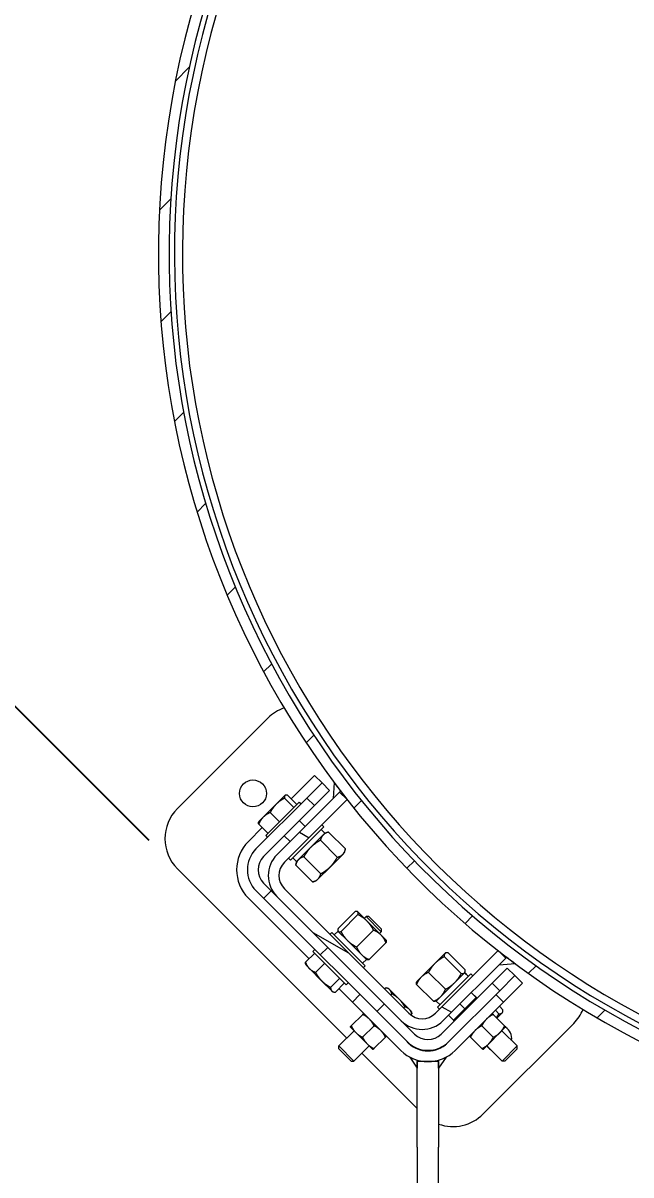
# Model space of a CAD drawing. Header units: inches. Extents: x 19 to 503, y 7 to 322.
# Drawn here: x 226.14 to 240.37, y 204.08 to 231.07 of the extents above; entities that cross this region are included whole.
import ezdxf

# ---------------------------------------------------------------- set-up
doc = ezdxf.new("R2010")
doc.units = ezdxf.units.IN
doc.header["$LTSCALE"] = 15
doc.header["$MEASUREMENT"] = 0
for name, color, linetype, lineweight in [('Dimension (ANSI)', 7, 'Continuous', 25), ('Hatch', 7, 'Continuous', 18), ('Visible', 7, 'Continuous', 18)]:
    doc.layers.add(name, color=color, linetype=linetype, lineweight=lineweight)
doc.styles.add('MEMCOR Medium', font='arial.ttf')
doc.dimstyles.new('Default (ANSI)', dxfattribs={"dimscale": 15, "dimtxt": 0.15, "dimasz": 0.098425, "dimexe": 0.125, "dimexo": 0.0625, "dimgap": 0.031496, "dimtad": 0, "dimtih": 1, "dimtoh": 1, "dimdec": 4, "dimrnd": 1e-08, "dimzin": 3, "dimdsep": 46, "dimlunit": 5, "dimtxsty": 'MEMCOR Medium', "dimcen": 0.09, "dimdle": 0.393701, "dimclrd": 256, "dimclre": 256, "dimclrt": 256, "dimadec": 0, "dimazin": 1, "dimtfac": 0.8, "dimtofl": 0, "dimtmove": 0, "dimatfit": 3, "dimfxl": 1, "dimfrac": 1, "dimtolj": 1, "dimtzin": 4, "dimlwd": -1, "dimlwe": -1, "dimarcsym": 0})

# ---------------------------------------------------------------- blocks, each defined once
blk = doc.blocks.new('*D29')
at = {"layer": 'Defpoints', "color": 0, "transparency": 16777216}
for p in [(237.904, 272.562), (264.63, 245.837), (229.758, 211.253)]:
    blk.add_point(p, dxfattribs=at)
at = {"layer": 'Dimension (ANSI)', "transparency": 16777216}
for p, q in [((263.967, 246.5), (236.578, 273.888)), ((236.86, 271.518), (224.769, 259.427)), ((204.221, 238.878), (216.312, 250.97)), ((229.095, 211.916), (201.851, 239.16))]:
    blk.add_line(p, q, dxfattribs=at)
for points in [[(236.686, 271.692), (237.034, 271.344), (237.904, 272.562)], [(204.047, 239.052), (204.395, 238.704), (203.177, 237.835)]]:
    blk.add_solid(points, dxfattribs=at)
at = {"layer": 'Dimension (ANSI)', "transparency": 16777216, "char_height": 2.25, "attachment_point": 5, "style": 'MEMCOR Medium'}
for s, insert in [('\\A1; 49{\\H0.8x;\\S1#8;} in', (220.541, 257.513)), ('\\A1;[1247.4 mm]', (220.541, 253.284))]:
    blk.add_mtext(s, dxfattribs=dict(at, insert=insert))

msp = doc.modelspace()

# ---------------------------------------------------------------- hatches: boundary and pattern name
at = {"layer": 'Hatch'}
h = msp.add_hatch(dxfattribs=at)
h.set_pattern_fill('ANSI31', color=256, scale=15, style=0)
edge = h.paths.add_edge_path()
edge.add_spline(control_points=[(270.755229, 225.672201), (270.723596, 225.640474), (270.691854, 225.608856), (270.628225, 225.545913), (270.596338, 225.514587), (270.564343, 225.483372)], knot_values=[-0.682004161, -0.682004161, -0.682004161, -0.682004161, -0.340609426, -0.340609426, 0, 0, 0, 0], degree=3, periodic=0)
edge.add_ellipse((250.064767, 225.674007), major_axis=(-0.190635, -20.499576), ratio=1, start_angle=19.7561717, end_angle=90, ccw=False)
edge.add_line((256.814581, 206.316606), (256.814581, 206.109007))
edge.add_line((256.814581, 206.109007), (256.814581, 206.052037))
edge.add_ellipse((250.064767, 225.674007), major_axis=(19.62197, 6.749814), ratio=1, start_angle=270, end_angle=270.7139225)
edge.add_ellipse((250.064767, 225.674007), major_axis=(19.536344, 6.993779), ratio=1, start_angle=270, end_angle=286.9972846)
edge.add_ellipse((250.064767, 225.674007), major_axis=(16.638503, 12.39927), ratio=1, start_angle=270, end_angle=270.6902994)
edge.add_ellipse((250.064767, 225.674007), major_axis=(16.487913, 12.598826), ratio=1, start_angle=270, end_angle=285.2313046)
edge.add_ellipse((250.064767, 225.674007), major_axis=(12.598826, 16.487913), ratio=1, start_angle=270, end_angle=270.6902994)
edge.add_ellipse((250.064767, 225.674007), major_axis=(16.638503, -12.39927), ratio=1, start_angle=0, end_angle=36.6890483)
edge.add_line((270.815229, 225.672196), (270.755229, 225.672201))
edge = h.paths.add_edge_path()
edge.add_spline(control_points=[(270.564343, 225.864642), (270.596338, 225.833427), (270.628225, 225.802101), (270.691854, 225.739158), (270.723596, 225.70754), (270.755229, 225.675812)], knot_values=[-0.682004196, -0.682004196, -0.682004196, -0.682004196, -0.341394752, -0.341394752, 0, 0, 0, 0], degree=3, periodic=0)
edge.add_line((270.755229, 225.675812), (270.815229, 225.675818))
edge.add_ellipse((250.064767, 225.674007), major_axis=(-0.001811, 20.750462), ratio=1, start_angle=270, end_angle=306.6890483)
edge.add_ellipse((250.064767, 225.674007), major_axis=(-12.39927, 16.638503), ratio=1, start_angle=270, end_angle=270.6902994)
edge.add_ellipse((250.064767, 225.674007), major_axis=(-12.598826, 16.487913), ratio=1, start_angle=270, end_angle=285.2313046)
edge.add_ellipse((250.064767, 225.674007), major_axis=(-16.487913, 12.598826), ratio=1, start_angle=270, end_angle=270.6902994)
edge.add_ellipse((250.064767, 225.674007), major_axis=(-16.638503, 12.39927), ratio=1, start_angle=270, end_angle=343.3880966)
edge.add_ellipse((250.064767, 225.674007), major_axis=(-16.638503, -12.39927), ratio=1, start_angle=270, end_angle=270.6902994)
edge.add_ellipse((250.064767, 225.674007), major_axis=(-16.487913, -12.598826), ratio=1, start_angle=270, end_angle=285.2313046)
edge.add_ellipse((250.064767, 225.674007), major_axis=(-12.598826, -16.487913), ratio=1, start_angle=270, end_angle=270.6902994)
edge.add_ellipse((250.064767, 225.674007), major_axis=(-12.39927, -16.638503), ratio=1, start_angle=270, end_angle=343.3880966)
edge.add_ellipse((250.064767, 225.674007), major_axis=(12.39927, -16.638503), ratio=1, start_angle=270, end_angle=270.6902994)
edge.add_ellipse((250.064767, 225.674007), major_axis=(12.598826, -16.487913), ratio=1, start_angle=270, end_angle=285.2313046)
edge.add_ellipse((250.064767, 225.674007), major_axis=(16.487913, -12.598826), ratio=1, start_angle=270, end_angle=270.6902994)
edge.add_ellipse((250.064767, 225.674007), major_axis=(16.638503, -12.39927), ratio=1, start_angle=270, end_angle=286.9972846)
edge.add_ellipse((250.064767, 225.674007), major_axis=(19.536344, -6.993779), ratio=1, start_angle=270, end_angle=270.7139225)
edge.add_line((243.314954, 206.052037), (243.314954, 206.109007))
edge.add_line((243.314954, 206.109007), (243.314954, 206.316606))
edge.add_ellipse((250.064767, 225.674007), major_axis=(-6.749814, -19.357401), ratio=1, start_angle=109.7561717, end_angle=360, ccw=False)
h = msp.add_hatch(dxfattribs=at)
h.set_pattern_fill('ANSI31', color=256, scale=15, angle=-15, style=0)
edge = h.paths.add_edge_path()
edge.add_line((233.426264, 213.274737), (233.400078, 212.898405))
edge.add_line((233.400078, 212.898405), (233.553868, 213.052195))
edge.add_line((233.553868, 213.052195), (233.576855, 213.075181))
edge.add_ellipse((250.064767, 225.674007), major_axis=(-12.598826, 16.487913), ratio=1, start_angle=89.3097006, end_angle=90, ccw=False)
edge = h.paths.add_edge_path()
edge.add_line((237.465942, 209.186094), (237.442955, 209.163107))
edge.add_line((237.442955, 209.163107), (237.289165, 209.009317))
edge.add_line((237.289165, 209.009317), (237.665498, 209.035504))
edge.add_ellipse((250.064767, 225.674007), major_axis=(-16.638503, 12.39927), ratio=1, start_angle=89.3097006, end_angle=90, ccw=False)
edge = h.paths.add_edge_path()
edge.add_ellipse((250.064767, 225.674007), major_axis=(12.39927, 16.638503), ratio=1, start_angle=89.3097006, end_angle=90)
edge.add_line((233.426264, 238.073276), (233.400078, 238.449609))
edge.add_line((233.400078, 238.449609), (233.553868, 238.295819))
edge.add_line((233.553868, 238.295819), (233.576855, 238.272832))
edge = h.paths.add_edge_path()
edge.add_line((237.289165, 242.338696), (237.442955, 242.184906))
edge.add_line((237.442955, 242.184906), (237.465942, 242.16192))
edge.add_ellipse((250.064767, 225.674007), major_axis=(16.487913, 12.598826), ratio=1, start_angle=89.3097006, end_angle=90, ccw=False)
edge.add_line((237.665498, 242.31251), (237.289165, 242.338696))
edge = h.paths.add_edge_path()
edge.add_ellipse((250.064767, 225.674007), major_axis=(16.638503, -12.39927), ratio=1, start_angle=89.3097006, end_angle=90)
edge.add_line((262.464037, 242.31251), (262.84037, 242.338696))
edge.add_line((262.84037, 242.338696), (262.68658, 242.184906))
edge.add_line((262.68658, 242.184906), (262.663593, 242.16192))
edge = h.paths.add_edge_path()
edge.add_line((262.84037, 209.009317), (262.68658, 209.163107))
edge.add_line((262.68658, 209.163107), (262.663593, 209.186094))
edge.add_ellipse((250.064767, 225.674007), major_axis=(-16.487913, -12.598826), ratio=1, start_angle=89.3097006, end_angle=90, ccw=False)
edge.add_line((262.464037, 209.035504), (262.84037, 209.009317))
edge = h.paths.add_edge_path()
edge.add_line((266.703271, 238.073276), (266.729457, 238.449609))
edge.add_line((266.729457, 238.449609), (266.575667, 238.295819))
edge.add_line((266.575667, 238.295819), (266.55268, 238.272832))
edge.add_ellipse((250.064767, 225.674007), major_axis=(12.598826, -16.487913), ratio=1, start_angle=89.3097006, end_angle=90, ccw=False)
edge = h.paths.add_edge_path()
edge.add_line((266.55268, 213.075181), (266.575667, 213.052195))
edge.add_line((266.575667, 213.052195), (266.729457, 212.898405))
edge.add_line((266.729457, 212.898405), (266.703271, 213.274737))
edge.add_ellipse((250.064767, 225.674007), major_axis=(-12.39927, -16.638503), ratio=1, start_angle=89.3097006, end_angle=90, ccw=False)
edge = h.paths.add_edge_path()
edge.add_line((243.314954, 205.793952), (243.314954, 206.052037))
edge.add_ellipse((250.064767, 225.674007), major_axis=(-19.62197, 6.749814), ratio=1, start_angle=89.2860775, end_angle=90, ccw=False)
edge.add_spline(control_points=[(243.070989, 206.137663), (243.101257, 206.094726), (243.13196, 206.051509), (243.172532, 205.994506), (243.189772, 205.970299), (243.233724, 205.908587), (243.274478, 205.851368), (243.314954, 205.793952)], knot_values=[-0.702233444, -0.702233444, -0.702233444, -0.702233444, -0.577315508, -0.577315508, -0.535295903, -0.535295903, 0, 0, 0, 0], degree=3, periodic=0)
edge = h.paths.add_edge_path()
edge.add_line((256.814581, 206.052037), (256.814581, 205.793952))
edge.add_spline(control_points=[(256.814581, 205.793952), (256.875491, 205.879856), (256.936593, 205.965825), (257.017913, 206.080378), (257.03824, 206.109023), (257.058546, 206.137663)], knot_values=[-1.070571832, -1.070571832, -1.070571832, -1.070571832, -0.267524652, -0.267524652, 0, 0, 0, 0], degree=3, periodic=0)
edge.add_ellipse((250.064767, 225.674007), major_axis=(-19.536344, -6.993779), ratio=1, start_angle=89.2860775, end_angle=90, ccw=False)
h = msp.add_hatch(dxfattribs=at)
h.set_pattern_fill('ANSI31', color=256, scale=15, style=0)
edge = h.paths.add_edge_path()
edge.add_line((231.773537, 211.542977), (232.966218, 212.735659))
edge.add_line((232.966218, 212.735659), (232.789442, 212.912435))
edge.add_line((232.789442, 212.912435), (231.59676, 211.719754))
edge.add_ellipse((232.084664, 211.23185), major_axis=(-0.487904, -0.487904), ratio=1, start_angle=270, end_angle=360)
edge.add_line((231.59676, 210.743947), (235.134707, 207.206))
edge.add_ellipse((235.622611, 207.693903), major_axis=(0.487904, -0.487904), ratio=1, start_angle=270, end_angle=360)
edge.add_line((236.110515, 207.206), (237.303196, 208.398681))
edge.add_line((237.303196, 208.398681), (237.126419, 208.575458))
edge.add_line((237.126419, 208.575458), (235.933738, 207.382776))
edge.add_ellipse((235.622611, 207.693903), major_axis=(-0.311127, -0.311127), ratio=1, start_angle=0, end_angle=90, ccw=False)
edge.add_line((235.311484, 207.382776), (234.99915, 207.69511))
edge.add_line((234.99915, 207.69511), (232.08587, 210.60839))
edge.add_line((232.08587, 210.60839), (231.773537, 210.920723))
edge.add_ellipse((232.084664, 211.23185), major_axis=(-0.311127, 0.311127), ratio=1, start_angle=0, end_angle=90, ccw=False)
h = msp.add_hatch(dxfattribs=at)
h.set_pattern_fill('ANSI31', color=256, scale=15, angle=105.0002, style=0)
edge = h.paths.add_edge_path()
edge.add_line((233.730645, 212.875418), (233.553868, 213.052195))
edge.add_line((233.553868, 213.052195), (233.400078, 212.898405))
edge.add_line((233.400078, 212.898405), (232.08587, 211.584197))
edge.add_ellipse((232.573774, 211.096293), major_axis=(-0.487904, -0.487904), ratio=1, start_angle=270, end_angle=360)
edge.add_line((232.08587, 210.60839), (234.99915, 207.69511))
edge.add_ellipse((235.487054, 208.183014), major_axis=(0.487904, -0.487904), ratio=1, start_angle=270, end_angle=360)
edge.add_line((235.974958, 207.69511), (237.289165, 209.009317))
edge.add_line((237.289165, 209.009317), (237.442955, 209.163107))
edge.add_line((237.442955, 209.163107), (237.266179, 209.339884))
edge.add_line((237.266179, 209.339884), (235.798181, 207.871887))
edge.add_ellipse((235.487054, 208.183014), major_axis=(-0.311127, -0.311127), ratio=1, start_angle=0, end_angle=90, ccw=False)
edge.add_line((235.175927, 207.871887), (232.262647, 210.785166))
edge.add_ellipse((232.573774, 211.096293), major_axis=(-0.311127, 0.311127), ratio=1, start_angle=0, end_angle=90, ccw=False)
edge.add_line((232.262647, 211.40742), (233.730645, 212.875418))

# ---------------------------------------------------------------- linework, layer by layer
at = {"layer": 'Visible'}
for p, q in [((229.758283, 212.667277), (231.879603, 214.788597)), ((232.966218, 213.442766), (232.420659, 212.897206)), ((233.142995, 213.265989), (232.789442, 212.912435)), ((232.966218, 213.442766), (233.142995, 213.265989)), ((233.319772, 213.089212), (233.142995, 213.265989)), ((233.426264, 213.274737), (233.400078, 212.898405)), ((232.789442, 212.912435), (231.59676, 211.719754)), ((232.274883, 212.973097), (232.070778, 212.768992)), ((233.553868, 213.052195), (232.08587, 211.584197)), ((232.483008, 212.695086), (232.267571, 212.910523)), ((232.280861, 212.979075), (232.274883, 212.973097)), ((232.280861, 212.979075), (232.290476, 212.981651)), ((232.552893, 212.764971), (232.337456, 212.980408)), ((232.966218, 212.735659), (232.789442, 212.912435)), ((233.319772, 213.089212), (232.966218, 212.735659)), ((233.400078, 212.898405), (233.576855, 213.075181)), ((233.730645, 212.875418), (233.553868, 213.052195)), ((232.070778, 212.768992), (231.767397, 212.465611)), ((231.773537, 211.542977), (232.966218, 212.735659)), ((232.604313, 212.816391), (231.824826, 212.036904)), ((232.262647, 211.40742), (233.730645, 212.875418)), ((232.604313, 212.816391), (232.648856, 212.771849)), ((231.767397, 212.465611), (231.662142, 212.360356)), ((232.144684, 212.356763), (231.929247, 212.5722)), ((232.612665, 212.382105), (232.748222, 212.246549)), ((231.744011, 212.220558), (231.419984, 211.896531)), ((231.662142, 212.360356), (231.659566, 212.350741)), ((231.876246, 212.088324), (231.660809, 212.303761)), ((232.403272, 211.458961), (233.182759, 212.238448)), ((233.122845, 212.178534), (233.211233, 212.090146)), ((233.182759, 212.238448), (233.138217, 212.282991)), ((233.21547, 212.094382), (233.296988, 212.116225)), ((233.296988, 212.116225), (233.69387, 211.719343)), ((231.824826, 212.036904), (231.869368, 211.992362)), ((232.259112, 212.028552), (232.394668, 211.892995)), ((233.170714, 212.049626), (232.881404, 211.760316)), ((233.104115, 211.923352), (233.500997, 211.52647)), ((233.21547, 212.094382), (233.170714, 212.049626)), ((232.881404, 211.760316), (232.592094, 211.471006)), ((233.337961, 211.303759), (233.627271, 211.593069)), ((233.627271, 211.593069), (233.672027, 211.637825)), ((233.672027, 211.637825), (233.69387, 211.719343)), ((232.403272, 211.458961), (232.358729, 211.503503)), ((232.45972, 211.515409), (232.548108, 211.427021)), ((232.547338, 211.42625), (232.525495, 211.344732)), ((232.525495, 211.344732), (232.922377, 210.94785)), ((232.592094, 211.471006), (232.547338, 211.42625)), ((232.718368, 211.537605), (233.11525, 211.140723)), ((233.048651, 211.014449), (233.337961, 211.303759)), ((233.720494, 207.290852), (229.758283, 211.253064)), ((235.311484, 207.382776), (231.773537, 210.920723)), ((235.175927, 207.871887), (232.262647, 210.785166)), ((233.003895, 210.969693), (232.922377, 210.94785)), ((233.003895, 210.969693), (233.048651, 211.014449)), ((231.419984, 210.56717), (232.838883, 209.14827)), ((231.59676, 210.743947), (235.134707, 207.206)), ((232.08587, 210.60839), (234.99915, 207.69511)), ((233.518883, 209.854467), (233.915765, 210.251349)), ((233.974709, 210.25208), (233.966076, 210.254394)), ((233.980093, 210.246695), (233.974709, 210.25208)), ((234.19617, 210.030619), (233.980093, 210.246695)), ((233.587865, 209.785485), (233.984747, 210.182367)), ((234.131998, 210.094791), (234.172687, 210.13548)), ((234.237461, 210.135482), (234.172687, 210.13548)), ((234.52624, 209.781926), (234.172687, 210.13548)), ((234.524852, 209.701937), (234.19617, 210.030619)), ((234.237461, 210.135482), (234.526243, 209.8467)), ((233.329543, 209.71827), (233.374085, 209.762813)), ((233.374085, 209.762813), (234.153573, 208.983325)), ((233.430534, 209.706364), (233.518922, 209.794753)), ((233.518151, 209.795523), (233.515838, 209.804156)), ((233.518151, 209.795523), (233.523536, 209.790138)), ((233.523536, 209.790138), (233.739613, 209.574062)), ((233.951037, 209.422313), (234.347919, 209.819195)), ((234.485551, 209.741237), (234.52624, 209.781926)), ((234.642841, 209.583948), (234.524852, 209.701937)), ((234.526243, 209.8467), (234.52624, 209.781926)), ((233.739613, 209.574062), (234.068294, 209.24538)), ((234.245227, 209.128123), (234.642109, 209.525005)), ((234.642841, 209.583948), (234.645154, 209.575315)), ((232.971118, 209.280505), (232.75568, 209.065068)), ((232.97599, 209.364717), (232.931448, 209.320175)), ((233.710935, 208.540687), (232.931448, 209.320175)), ((234.068294, 209.24538), (234.186284, 209.127391)), ((234.093659, 209.043239), (234.182047, 209.131628)), ((236.019751, 209.272432), (235.791042, 209.043723)), ((237.266179, 209.339884), (235.798181, 207.871887)), ((235.974958, 207.69511), (237.442955, 209.163107)), ((236.402409, 208.80165), (236.005527, 209.198532)), ((236.028586, 209.281267), (236.019751, 209.272432)), ((236.028586, 209.281267), (236.042899, 209.285102)), ((236.490533, 208.889775), (236.093651, 209.286657)), ((237.442955, 209.163107), (237.266179, 209.339884)), ((237.465942, 209.186094), (237.289165, 209.009317)), ((232.768764, 208.996722), (232.761621, 209.02338)), ((232.768764, 208.996722), (232.846347, 208.91914)), ((232.846347, 208.91914), (233.139681, 208.625806)), ((233.207712, 209.043911), (232.992275, 208.828474)), ((234.109031, 208.938783), (234.153573, 208.983325)), ((234.186284, 209.127391), (234.194917, 209.125078)), ((235.791042, 209.043723), (235.46581, 208.718491)), ((237.126419, 208.575458), (237.479973, 208.929011)), ((237.289165, 209.009317), (237.665498, 209.035504)), ((237.479973, 208.929011), (237.65675, 208.752234)), ((233.139681, 208.625806), (233.371458, 208.394029)), ((233.557786, 208.693837), (233.342349, 208.4784)), ((235.360453, 208.613134), (235.356618, 208.598821)), ((235.46581, 208.718491), (235.360453, 208.613134)), ((236.033114, 208.432356), (235.636232, 208.829238)), ((235.849721, 208.012511), (236.629209, 208.791999)), ((236.247599, 208.587166), (236.476309, 208.815875)), ((236.476309, 208.815875), (236.485143, 208.824709)), ((236.480906, 208.820473), (236.569295, 208.732084)), ((236.572761, 208.73555), (236.484372, 208.823939)), ((236.485143, 208.824709), (236.488978, 208.839023)), ((236.673751, 208.747457), (236.629209, 208.791999)), ((237.303196, 208.398681), (237.65675, 208.752234)), ((237.833526, 208.575458), (237.65675, 208.752234)), ((233.371458, 208.394029), (233.387483, 208.378004)), ((233.387483, 208.378004), (233.414141, 208.370861)), ((233.671266, 208.580357), (233.455828, 208.36492)), ((233.539031, 208.448122), (233.854844, 208.132309)), ((233.755478, 208.585229), (233.710935, 208.540687)), ((234.609797, 208.438017), (234.637735, 208.465955)), ((234.701961, 208.449096), (234.651645, 208.462578)), ((234.730434, 208.420623), (234.701961, 208.449096)), ((234.952304, 208.198753), (234.730434, 208.420623)), ((234.747828, 208.299985), (234.775766, 208.327923)), ((235.751945, 208.151187), (235.355063, 208.548069)), ((235.922367, 208.261934), (236.247599, 208.587166)), ((237.126419, 208.575458), (235.933738, 207.382776)), ((236.110515, 207.206), (237.303196, 208.398681)), ((236.753979, 208.238378), (236.636103, 208.356255)), ((236.772866, 208.221904), (236.637309, 208.357461)), ((237.303196, 208.398681), (237.126419, 208.575458)), ((237.390378, 208.132309), (237.833526, 208.575458)), ((233.854844, 208.132309), (234.031621, 208.309086)), ((233.854844, 208.132309), (234.986215, 207.000939)), ((235.188995, 207.962061), (234.952304, 208.198753)), ((235.817011, 208.156577), (235.802697, 208.152742)), ((235.817011, 208.156577), (235.922367, 208.261934)), ((235.817781, 208.157348), (235.90617, 208.068959)), ((236.259007, 207.000939), (237.390378, 208.132309)), ((236.488814, 207.973213), (236.370938, 208.09109)), ((236.621396, 208.105796), (236.488814, 207.973213)), ((236.753979, 208.238378), (236.621396, 208.105796)), ((236.753979, 208.238378), (236.771659, 208.220698)), ((237.390378, 208.132309), (237.213601, 208.309086)), ((233.826909, 207.574044), (234.096325, 207.843461)), ((235.053536, 207.994278), (235.081474, 208.022216)), ((235.232291, 207.918766), (235.188995, 207.962061)), ((235.224525, 207.829915), (235.24915, 207.85454)), ((235.232291, 207.918766), (235.245773, 207.868451)), ((235.894263, 207.967969), (235.849721, 208.012511)), ((236.223649, 207.708048), (236.105773, 207.825925)), ((236.356231, 207.840631), (236.223649, 207.708048)), ((236.488814, 207.973213), (236.356231, 207.840631)), ((237.418313, 207.574044), (237.148896, 207.843461)), ((237.200772, 207.942703), (237.283974, 207.859501)), ((237.236046, 207.756311), (237.358827, 207.879092)), ((237.295216, 208.037147), (237.378418, 207.953945)), ((237.358827, 207.879092), (237.369835, 207.8901)), ((237.369835, 207.8901), (237.37466, 207.908105)), ((233.803225, 207.550361), (233.935808, 207.417778)), ((234.092074, 207.308879), (234.36149, 207.578296)), ((235.003916, 207.690391), (235.003893, 207.690368)), ((236.223649, 207.708048), (236.241329, 207.690368)), ((237.153148, 207.308879), (236.883731, 207.578296)), ((239.035524, 207.632677), (236.914203, 205.511356)), ((237.309414, 207.417778), (237.441997, 207.550361)), ((233.891614, 207.461972), (233.534662, 207.10502)), ((233.935808, 207.417778), (234.200973, 207.152613)), ((234.357239, 207.043714), (234.626656, 207.313131)), ((236.887983, 207.043714), (236.618566, 207.313131)), ((237.044249, 207.152613), (237.309414, 207.417778)), ((237.353608, 207.461972), (237.71056, 207.10502)), ((233.534655, 207.038284), (233.534662, 207.10502)), ((233.821479, 206.751461), (233.534655, 207.038284)), ((233.534662, 207.10502), (233.888215, 206.751467)), ((234.245167, 207.108419), (233.888215, 206.751467)), ((234.200973, 207.152613), (234.333555, 207.020031)), ((235.162992, 207.177715), (235.134707, 207.206)), ((236.110515, 207.206), (236.08223, 207.177715)), ((236.911667, 207.020031), (237.044249, 207.152613)), ((237.000055, 207.108419), (237.357007, 206.751467)), ((237.357007, 206.751467), (237.71056, 207.10502)), ((237.710566, 207.038284), (237.423743, 206.751461)), ((237.710566, 207.038284), (237.71056, 207.10502)), ((233.821479, 206.751461), (233.888215, 206.751467)), ((235.372611, 205.638735), (234.074047, 206.937299)), ((235.198895, 206.843317), (235.372611, 206.585254)), ((235.372611, 206.772754), (235.372611, 206.585254)), ((235.872611, 206.737335), (235.372611, 206.737335)), ((235.372611, 204.737335), (235.372611, 206.737335)), ((236.046327, 206.843317), (235.872611, 206.585254)), ((235.872611, 206.585254), (235.872611, 206.772754)), ((235.872611, 206.737335), (235.872611, 204.737335)), ((237.423743, 206.751461), (237.357007, 206.751467)), ((235.372611, 204.737335), (235.372611, 202.737335)), ((235.872611, 202.737335), (235.872611, 204.737335))]:
    msp.add_line(p, q, dxfattribs=at)
msp.add_circle((231.52605, 213.02083), 0.315, dxfattribs=at)
for centre, radius, start, end in [((250.064767, 225.674007), 20.750462, 0.005, 251.0171588), ((250.064767, 225.674007), 20.500462, 0.5328038, 250.7766321), ((250.064767, 225.674007), 20.375462, 0.5328038, 251.9707587), ((250.064767, 225.674007), 20.19, 286.335037, 253.664963), ((232.58671, 214.081491), 1, 109.3581895, 135), ((250.064767, 225.674007), 20.750462, 216.6940483, 217.3843477), ((230.465389, 211.96017), 1, 135, 225), ((232.084664, 211.23185), 0.94, 135, 225), ((232.084664, 211.23185), 0.69, 135, 225), ((232.573774, 211.096293), 0.69, 135, 225), ((232.084664, 211.23185), 0.44, 135, 225), ((232.573774, 211.096293), 0.44, 135, 225), ((250.064767, 225.674007), 20.750462, 232.6156523, 233.3059517), ((235.487054, 208.183014), 0.44, 225, 315), ((238.328417, 208.339784), 1, 315, 337.8028259), ((235.487054, 208.183014), 0.69, 225, 315), ((237.267757, 207.279123), 0.315, 352.0976018, 57.5761797), ((235.622611, 207.693903), 0.44, 225, 315), ((235.622611, 207.637335), 0.9, 225, 315), ((235.622611, 207.693903), 0.69, 225, 315), ((235.622611, 207.637335), 0.65, 225, 315), ((237.267757, 207.279123), 0.315, 214.7778206, 235.2221794), ((235.622611, 207.637335), 0.9, 241.9140662, 253.8723798), ((235.622611, 207.637335), 0.9, 286.1276202, 298.0859338), ((236.207096, 206.218463), 1, 250.458746, 315)]:
    msp.add_arc(centre, radius, start, end, dxfattribs=at)
for points, weights in [([(232.267571, 212.910523), (232.149287, 212.847501), (232.070778, 212.768992)], [1.01001874936, 1.04314139574, 1]), ([(232.274883, 212.973097), (232.258666, 212.95688), (232.267571, 212.910523)], [1, 1.04314139574, 1.01001874936]), ([(232.337456, 212.980408), (232.2911, 212.989314), (232.274883, 212.973097)], [1.01001874936, 1.04314139574, 1]), ([(232.070778, 212.768992), (231.99227, 212.690484), (231.929247, 212.5722)], [1, 1.04314139574, 1.01001874936]), ([(231.767397, 212.465611), (231.705106, 212.40332), (231.660809, 212.303761)], [1, 1.04314139574, 1.01001874936]), ([(231.929247, 212.5722), (231.829689, 212.527903), (231.767397, 212.465611)], [1.01001874936, 1.04314139574, 1]), ([(231.660809, 212.303761), (231.655033, 212.333825), (231.659566, 212.350741)], [1.01001874936, 1.03125529178, 1.02114184593]), ([(233.296988, 212.116225), (233.21547, 212.094382), (233.170714, 212.049626)], [1, 1.0379548493, 1]), ([(233.104115, 211.923352), (232.970917, 211.849829), (232.881404, 211.760316)], [1, 1.0379548493, 1]), ([(233.170714, 212.049626), (233.125957, 212.00487), (233.104115, 211.923352)], [1, 1.0379548493, 1]), ([(232.881404, 211.760316), (232.791891, 211.670803), (232.718368, 211.537605)], [1, 1.0379548493, 1]), ([(233.500997, 211.52647), (233.582514, 211.548312), (233.627271, 211.593069)], [1, 1.0379548493, 1]), ([(233.627271, 211.593069), (233.672027, 211.637825), (233.69387, 211.719343)], [1, 1.0379548493, 1]), ([(232.592094, 211.471006), (232.547338, 211.42625), (232.525495, 211.344732)], [1, 1.0379548493, 1]), ([(232.718368, 211.537605), (232.63685, 211.515763), (232.592094, 211.471006)], [1, 1.0379548493, 1]), ([(233.11525, 211.140723), (233.248448, 211.214246), (233.337961, 211.303759)], [1, 1.0379548493, 1]), ([(233.337961, 211.303759), (233.427474, 211.393272), (233.500997, 211.52647)], [1, 1.0379548493, 1]), ([(233.048651, 211.014449), (233.093408, 211.059206), (233.11525, 211.140723)], [1, 1.0379548493, 1]), ([(232.922377, 210.94785), (233.003895, 210.969693), (233.048651, 211.014449)], [1, 1.0379548493, 1]), ([(233.980093, 210.246695), (233.964086, 210.262703), (233.915765, 210.251349)], [1, 1.0379548493, 1]), ([(233.984747, 210.182367), (233.996101, 210.230688), (233.980093, 210.246695)], [1, 1.0379548493, 1]), ([(234.19617, 210.030619), (234.111896, 210.114893), (233.984747, 210.182367)], [1, 1.0379548493, 1]), ([(234.347919, 209.819195), (234.280445, 209.946344), (234.19617, 210.030619)], [1, 1.0379548493, 1]), ([(233.518883, 209.854467), (233.507529, 209.806146), (233.523536, 209.790138)], [1, 1.0379548493, 1]), ([(233.523536, 209.790138), (233.539544, 209.774131), (233.587865, 209.785485)], [1, 1.0379548493, 1]), ([(233.587865, 209.785485), (233.655339, 209.658336), (233.739613, 209.574062)], [1, 1.0379548493, 1]), ([(234.524852, 209.701937), (234.456584, 209.770205), (234.347919, 209.819195)], [1, 1.0379548493, 1]), ([(234.642109, 209.525005), (234.593119, 209.63367), (234.524852, 209.701937)], [1, 1.0379548493, 1]), ([(233.739613, 209.574062), (233.823888, 209.489787), (233.951037, 209.422313)], [1, 1.0379548493, 1]), ([(233.951037, 209.422313), (234.000027, 209.313647), (234.068294, 209.24538)], [1, 1.0379548493, 1]), ([(234.645154, 209.575315), (234.64983, 209.557864), (234.642109, 209.525005)], [1.01673538241, 1.02550032183, 1]), ([(234.068294, 209.24538), (234.136562, 209.177113), (234.245227, 209.128123)], [1, 1.0379548493, 1]), ([(236.005527, 209.198532), (235.876737, 209.129418), (235.791042, 209.043723)], [1, 1.0379548493, 1]), ([(236.019751, 209.272432), (235.999302, 209.251983), (236.005527, 209.198532)], [1, 1.0379548493, 1]), ([(236.093651, 209.286657), (236.040201, 209.292882), (236.019751, 209.272432)], [1, 1.0379548493, 1]), ([(232.761621, 209.02338), (232.756817, 209.041311), (232.75568, 209.065068)], [1.02432254968, 1.02331915059, 1.01001874936]), ([(232.75568, 209.065068), (232.791445, 208.974042), (232.846347, 208.91914)], [1.01001874936, 1.04314139574, 1]), ([(232.846347, 208.91914), (232.901249, 208.864238), (232.992275, 208.828474)], [1, 1.04314139574, 1.01001874936]), ([(234.245227, 209.128123), (234.212368, 209.120402), (234.194917, 209.125078)], [1, 1.02550032183, 1.01673538241]), ([(235.791042, 209.043723), (235.705347, 208.958028), (235.636232, 208.829238)], [1, 1.0379548493, 1]), ([(236.476309, 208.815875), (236.496758, 208.836325), (236.490533, 208.889775)], [1, 1.0379548493, 1]), ([(232.992275, 208.828474), (233.058446, 208.707041), (233.139681, 208.625806)], [1.01001874936, 1.04314139574, 1]), ([(233.139681, 208.625806), (233.220916, 208.544571), (233.342349, 208.4784)], [1, 1.04314139574, 1.01001874936]), ([(235.355063, 208.548069), (235.351414, 208.5794), (235.356618, 208.598821)], [1, 1.02190396054, 1.01852611935]), ([(235.46581, 208.718491), (235.400565, 208.653245), (235.355063, 208.548069)], [1, 1.0379548493, 1]), ([(235.636232, 208.829238), (235.531056, 208.783736), (235.46581, 208.718491)], [1, 1.0379548493, 1]), ([(236.247599, 208.587166), (236.333294, 208.672861), (236.402409, 208.80165)], [1, 1.0379548493, 1]), ([(236.402409, 208.80165), (236.455859, 208.795426), (236.476309, 208.815875)], [1, 1.0379548493, 1]), ([(233.342349, 208.4784), (233.345125, 208.420362), (233.371458, 208.394029)], [1.01001874936, 1.04314139574, 1]), ([(233.371458, 208.394029), (233.397791, 208.367696), (233.455828, 208.36492)], [1, 1.04314139574, 1.01001874936]), ([(234.730434, 208.420623), (234.698404, 208.452653), (234.637735, 208.465955)], [1, 1.0379548493, 1]), ([(234.775766, 208.327923), (234.762465, 208.388592), (234.730434, 208.420623)], [1, 1.0379548493, 1]), ([(234.952304, 208.198753), (234.881364, 208.269693), (234.775766, 208.327923)], [1, 1.0379548493, 1]), ([(235.922367, 208.261934), (235.987613, 208.327179), (236.033114, 208.432356)], [1, 1.0379548493, 1]), ([(236.033114, 208.432356), (236.161904, 208.50147), (236.247599, 208.587166)], [1, 1.0379548493, 1]), ([(235.081474, 208.022216), (235.023243, 208.127813), (234.952304, 208.198753)], [1, 1.0379548493, 1]), ([(235.751945, 208.151187), (235.857122, 208.196688), (235.922367, 208.261934)], [1, 1.0379548493, 1]), ([(235.802697, 208.152742), (235.783276, 208.147538), (235.751945, 208.151187)], [1.01852611935, 1.02190396054, 1]), ([(234.096325, 207.843461), (234.120009, 207.867144), (234.120009, 207.867144)], [1, 1.0379548493, 1]), ([(234.252592, 207.734562), (234.19106, 207.796094), (234.096325, 207.843461)], [1, 1.0379548493, 1]), ([(235.188995, 207.962061), (235.150086, 208.000971), (235.081474, 208.022216)], [1, 1.0379548493, 1]), ([(235.24915, 207.85454), (235.227905, 207.923152), (235.188995, 207.962061)], [1, 1.0379548493, 1]), ([(235.245773, 207.868451), (235.247572, 207.861737), (235.24915, 207.85454)], [1.00771288784, 1.00435648424, 1]), ([(237.148896, 207.843461), (237.054162, 207.796094), (236.99263, 207.734562)], [1, 1.0379548493, 1]), ([(237.125213, 207.867144), (237.125213, 207.867144), (237.148896, 207.843461)], [1, 1.0379548493, 1]), ([(237.226857, 207.7655), (237.256228, 207.808152), (237.283974, 207.859501)], [1.02438704767, 1.0239044527, 1.01001874936]), ([(237.283974, 207.859501), (237.336911, 207.857176), (237.358827, 207.879092)], [1.01001874936, 1.04314139574, 1]), ([(237.358827, 207.879092), (237.380743, 207.901008), (237.378418, 207.953945)], [1, 1.04314139574, 1.01001874936]), ([(233.803225, 207.550361), (233.803225, 207.550361), (233.826909, 207.574044)], [1, 1.0379548493, 1]), ([(233.826909, 207.574044), (233.874276, 207.47931), (233.935808, 207.417778)], [1, 1.0379548493, 1]), ([(234.36149, 207.578296), (234.314123, 207.67303), (234.252592, 207.734562)], [1, 1.0379548493, 1]), ([(234.517757, 207.469397), (234.456225, 207.530929), (234.36149, 207.578296)], [1, 1.0379548493, 1]), ([(236.883731, 207.578296), (236.788997, 207.530929), (236.727465, 207.469397)], [1, 1.0379548493, 1]), ([(236.99263, 207.734562), (236.931099, 207.67303), (236.883731, 207.578296)], [1, 1.0379548493, 1]), ([(237.309414, 207.417778), (237.370946, 207.47931), (237.418313, 207.574044)], [1, 1.0379548493, 1]), ([(237.418313, 207.574044), (237.441997, 207.550361), (237.441997, 207.550361)], [1, 1.0379548493, 1]), ([(233.935808, 207.417778), (233.997339, 207.356246), (234.092074, 207.308879)], [1, 1.0379548493, 1]), ([(234.092074, 207.308879), (234.139441, 207.214145), (234.200973, 207.152613)], [1, 1.0379548493, 1]), ([(234.626656, 207.313131), (234.579288, 207.407865), (234.517757, 207.469397)], [1, 1.0379548493, 1]), ([(234.650339, 207.336814), (234.650339, 207.336814), (234.626656, 207.313131)], [1, 1.0379548493, 1]), ([(236.618566, 207.313131), (236.594883, 207.336814), (236.594883, 207.336814)], [1, 1.0379548493, 1]), ([(236.727465, 207.469397), (236.665934, 207.407865), (236.618566, 207.313131)], [1, 1.0379548493, 1]), ([(237.044249, 207.152613), (237.105781, 207.214145), (237.153148, 207.308879)], [1, 1.0379548493, 1]), ([(237.153148, 207.308879), (237.247882, 207.356246), (237.309414, 207.417778)], [1, 1.0379548493, 1]), ([(234.200973, 207.152613), (234.262505, 207.091081), (234.357239, 207.043714)], [1, 1.0379548493, 1]), ([(234.357239, 207.043714), (234.333555, 207.020031), (234.333555, 207.020031)], [1, 1.0379548493, 1]), ([(236.887983, 207.043714), (236.982717, 207.091081), (237.044249, 207.152613)], [1, 1.0379548493, 1]), ([(236.911667, 207.020031), (236.911667, 207.020031), (236.887983, 207.043714)], [1, 1.0379548493, 1])]:
    msp.add_rational_spline(points, weights, degree=2, dxfattribs=at)

# ---------------------------------------------------------------- dimensions: what is measured, and where the dimension line sits
at = {"layer": 'Dimension (ANSI)'}
dim = msp.add_linear_dim(base=(237.90425, 272.561953), p1=(229.758283, 211.253064), p2=(264.629545, 245.836657), angle=45, text=' <> in\\X[1247.4 mm]', dimstyle='Default (ANSI)', override={"dimgap": 0.031496, "dimdec": 4, "dimpost": '', "dimtol": 0, "dimlim": 0, "dimtp": 0, "dimtm": 0, "dimtdec": 2, "dimatfit": 1}, dxfattribs=at)
dim.commit()
dim.dimension.update_dxf_attribs({"geometry": '*D29', "text_midpoint": (220.540536, 255.198239), "dimtype": 160})

doc.saveas('drawing.dxf')
